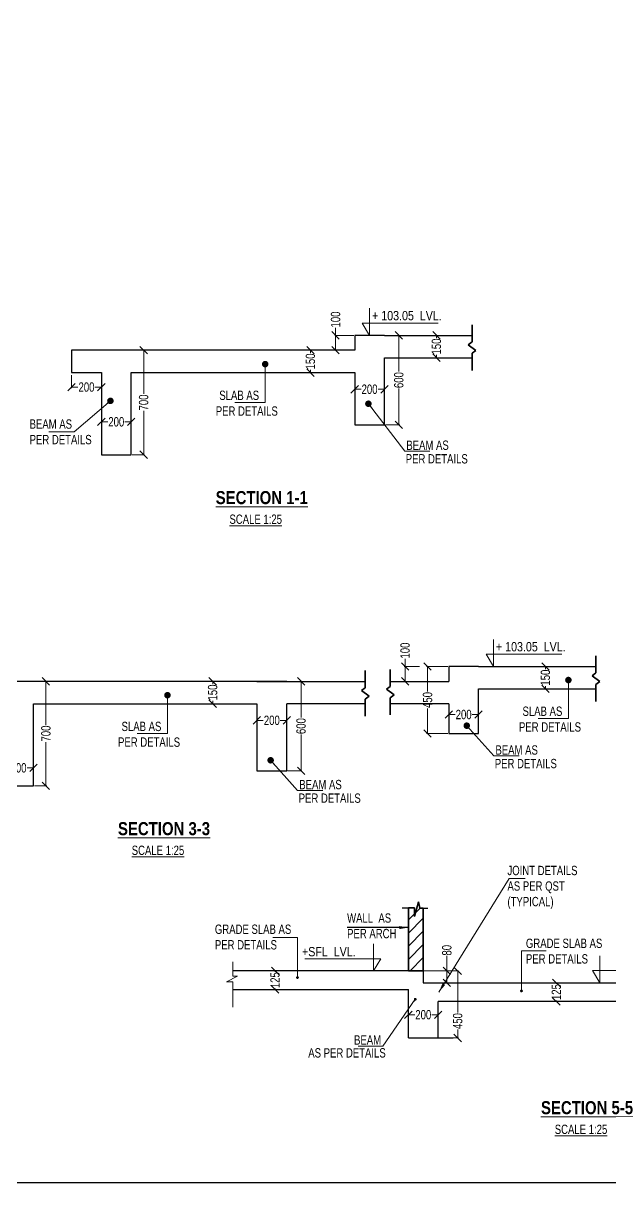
# Model space of a CAD drawing. Header units: millimetres. Extents: x 1798 to 243113, y 1193 to 150435.
# Drawn here: x 100966 to 104903, y 1193 to 8967 of the extents above; entities that cross this region are included whole.
import ezdxf

# ---------------------------------------------------------------- set-up
doc = ezdxf.new("R2010")
doc.units = ezdxf.units.MM
doc.linetypes.add('CONTINU', pattern=[0])
for name, color, linetype, lineweight in [('A-DETL-____-MEDM', 7, 'Continuous', 30), ('cut line', 8, 'Continuous', 20), ('LOW WALL', 6, 'Continuous', 20), ('S - COL', 5, 'Continuous', 13), ('S - DIM', 8, 'Continuous', 13), ('S - SEC CUT', 5, 'Continuous', 13), ('S-BEAM', 7, 'Continuous', 9), ('SEC TEXT', 50, 'Continuous', 5)]:
    doc.layers.add(name, color=color, linetype=linetype, lineweight=lineweight)
for name, color, linetype in [('A-WALL-PATT', 7, 'Continuous'), ('beam', 4, 'Continuous'), ('BEAM-1', 7, 'CONTINU'), ('TEXT', 7, 'Continuous')]:
    doc.layers.add(name, color=color, linetype=linetype)
doc.styles.add('GFC', font='ARIALN.TTF')
doc.styles.add('sd', font='ARIALNB.TTF')
doc.styles.add('SED', font='ARIALN.TTF', dxfattribs={"height": 250})
doc.styles.add('SOBHA', font='swisscl.ttf')
doc.styles.add('sobha.sed', font='swisscl.ttf')
doc.dimstyles.new('GFC- 50', dxfattribs={"dimscale": 100, "dimtxt": 1, "dimasz": 0.6, "dimexe": 0.2, "dimexo": 0, "dimgap": 0.1, "dimtad": 1, "dimdec": 0, "dimzin": 1, "dimdsep": 46, "dimtxsty": 'GFC', "dimblk": 'OBLIQUE', "dimcen": 0, "dimclrd": 8, "dimclre": 8, "dimclrt": 6, "dimazin": 2, "dimtfac": 1, "dimtdec": 0, "dimtmove": 1, "dimatfit": 3, "dimfxl": 1, "dimtolj": 1, "dimlwd": -1, "dimlwe": 9, "dimarcsym": 0})
doc.dimstyles.new('S--25', dxfattribs={"dimscale": 25, "dimtxt": 2.5, "dimasz": 2, "dimexe": 0.25, "dimexo": 0.25, "dimgap": 0.1, "dimtad": 0, "dimdec": 0, "dimrnd": 0.0005, "dimzin": 0, "dimdsep": 46, "dimtxsty": 'SOBHA', "dimblk": 'OBLIQUE', "dimcen": 0.09, "dimclrd": 8, "dimclre": 8, "dimclrt": 6, "dimadec": 0, "dimazin": 0, "dimtfac": 1, "dimtdec": 0, "dimtofl": 0, "dimtmove": 0, "dimatfit": 3, "dimfxl": 0.18, "dimtolj": 1, "dimtzin": 0, "dimlwd": -1, "dimlwe": -1, "dimarcsym": 0})
doc.dimstyles.new('S-25', dxfattribs={"dimscale": 25, "dimtxt": 2.5, "dimasz": 2.5, "dimexe": 0.25, "dimexo": 0.25, "dimgap": 0.1, "dimtad": 0, "dimdec": 0, "dimrnd": 0.0005, "dimzin": 0, "dimdsep": 46, "dimtxsty": 'SOBHA', "dimblk": 'OBLIQUE', "dimcen": 0.09, "dimclrd": 8, "dimclre": 8, "dimclrt": 6, "dimadec": 0, "dimazin": 0, "dimtfac": 1, "dimtdec": 0, "dimtofl": 0, "dimtmove": 0, "dimatfit": 3, "dimfxl": 0.18, "dimtolj": 1, "dimtzin": 0, "dimlwd": -1, "dimlwe": -1, "dimarcsym": 0})
doc.dimstyles.new('S-50', dxfattribs={"dimscale": 25, "dimtxt": 4, "dimasz": 3, "dimexe": 1.5, "dimexo": 1.5, "dimgap": 1, "dimtad": 0, "dimdec": 0, "dimzin": 0, "dimdsep": 46, "dimtxsty": 'SOBHA', "dimblk": 'ARCHTICK', "dimcen": 0.09, "dimdle": 1.5, "dimclrd": 8, "dimclre": 8, "dimclrt": 6, "dimadec": 0, "dimazin": 0, "dimtfac": 1, "dimtdec": 0, "dimtofl": 0, "dimtmove": 0, "dimatfit": 3, "dimfxl": 0.18, "dimtolj": 1, "dimtzin": 0, "dimlwd": -1, "dimlwe": -1, "dimarcsym": 0})

# ---------------------------------------------------------------- blocks, each defined once
blk = doc.blocks.new('_OBLIQUE')
at = {"color": 0, "linetype": 'ByBlock'}
blk.add_line((-0.5, -0.5), (0.5, 0.5), dxfattribs=at)
blk = doc.blocks.new('*D538')
at = {"layer": 'S - COL', "color": 8, "transparency": 16777216}
for p, q in [((101290.8, 6608.3), (101290.8, 6521.3)), ((101490.8, 6541.5), (101490.8, 6521.3)), ((101290.8, 6527.6), (101333.7, 6527.6)), ((101490.8, 6527.6), (101447.8, 6527.6))]:
    blk.add_line(p, q, dxfattribs=at)
at = {"layer": 'S - COL', "color": 8, "transparency": 16777216, "xscale": 50, "yscale": 50, "zscale": 50, "rotation": 180}
blk.add_blockref('_OBLIQUE', (101290.8, 6527.6), dxfattribs=at)
at = {"layer": 'S - COL', "color": 8, "transparency": 16777216, "xscale": 50, "yscale": 50, "zscale": 50}
blk.add_blockref('_OBLIQUE', (101490.8, 6527.6), dxfattribs=at)
at = {"layer": 'S - COL', "color": 6, "transparency": 16777216, "insert": (101390.8, 6527.6), "char_height": 62.5, "attachment_point": 5, "style": 'SOBHA'}
blk.add_mtext('\\A1;200', dxfattribs=at)
blk = doc.blocks.new('*D539')
at = {"layer": 'S - COL', "color": 8, "transparency": 16777216}
for p, q in [((101490.8, 6294.6), (101533.7, 6294.6)), ((101690.8, 6294.6), (101647.8, 6294.6))]:
    blk.add_line(p, q, dxfattribs=at)
at = {"layer": 'S - COL', "color": 8, "transparency": 16777216, "xscale": 50, "yscale": 50, "zscale": 50, "rotation": 180}
blk.add_blockref('_OBLIQUE', (101490.8, 6294.6), dxfattribs=at)
at = {"layer": 'S - COL', "color": 8, "transparency": 16777216, "xscale": 50, "yscale": 50, "zscale": 50}
blk.add_blockref('_OBLIQUE', (101690.8, 6294.6), dxfattribs=at)
at = {"layer": 'S - COL', "color": 6, "transparency": 16777216, "insert": (101590.8, 6294.6), "char_height": 62.5, "attachment_point": 5, "style": 'SOBHA'}
blk.add_mtext('\\A1;200', dxfattribs=at)
blk = doc.blocks.new('*D540')
at = {"layer": 'S - COL', "color": 8, "transparency": 16777216}
for p, q in [((101745.2, 6774.6), (101781, 6774.6)), ((101774.7, 6774.6), (101774.7, 6481.5)), ((101774.7, 6074.6), (101774.7, 6367.7)), ((101697, 6074.6), (101781, 6074.6))]:
    blk.add_line(p, q, dxfattribs=at)
at = {"layer": 'S - COL', "color": 8, "transparency": 16777216, "xscale": 50, "yscale": 50, "zscale": 50}
for p, rotation in [((101774.7, 6774.6), 90), ((101774.7, 6074.6), 270)]:
    blk.add_blockref('_OBLIQUE', p, dxfattribs=dict(at, rotation=rotation))
at = {"layer": 'S - COL', "color": 6, "transparency": 16777216, "insert": (101774.7, 6424.6), "char_height": 62.5, "attachment_point": 5, "rotation": 90, "style": 'SOBHA'}
blk.add_mtext('\\A1;700', dxfattribs=at)
blk = doc.blocks.new('*D541')
at = {"layer": 'S - COL', "color": 8, "transparency": 16777216}
for p, q in [((103190.8, 6493.8), (103190.8, 6519.2)), ((103190.8, 6513), (103233.7, 6513)), ((103390.8, 6513), (103347.8, 6513)), ((103390.8, 6493.8), (103390.8, 6519.2))]:
    blk.add_line(p, q, dxfattribs=at)
at = {"layer": 'S - COL', "color": 8, "transparency": 16777216, "xscale": 50, "yscale": 50, "zscale": 50, "rotation": 180}
blk.add_blockref('_OBLIQUE', (103190.8, 6513), dxfattribs=at)
at = {"layer": 'S - COL', "color": 8, "transparency": 16777216, "xscale": 50, "yscale": 50, "zscale": 50}
blk.add_blockref('_OBLIQUE', (103390.8, 6513), dxfattribs=at)
at = {"layer": 'S - COL', "color": 6, "transparency": 16777216, "insert": (103290.8, 6513), "char_height": 62.5, "attachment_point": 5, "style": 'SOBHA'}
blk.add_mtext('\\A1;200', dxfattribs=at)
blk = doc.blocks.new('*D542')
at = {"layer": 'S - COL', "color": 8, "transparency": 16777216}
for p, q in [((103397, 6874.6), (103493.2, 6874.6)), ((103487, 6874.6), (103487, 6631.8)), ((103487, 6274.6), (103487, 6517.4)), ((103397, 6274.6), (103493.2, 6274.6))]:
    blk.add_line(p, q, dxfattribs=at)
at = {"layer": 'S - COL', "color": 8, "transparency": 16777216, "xscale": 50, "yscale": 50, "zscale": 50}
for p, rotation in [((103487, 6874.6), 90), ((103487, 6274.6), 270)]:
    blk.add_blockref('_OBLIQUE', p, dxfattribs=dict(at, rotation=rotation))
at = {"layer": 'S - COL', "color": 6, "transparency": 16777216, "insert": (103487, 6574.6), "char_height": 62.5, "attachment_point": 5, "rotation": 90, "style": 'SOBHA'}
blk.add_mtext('\\A1;600', dxfattribs=at)
blk = doc.blocks.new('*D543')
at = {"layer": 'S - COL', "color": 8, "transparency": 16777216}
for p, q in [((102909.8, 6774.6), (102887.6, 6774.6)), ((102893.9, 6774.6), (102893.9, 6755.9)), ((102909.8, 6624.6), (102887.6, 6624.6)), ((102893.9, 6624.6), (102893.9, 6643.2))]:
    blk.add_line(p, q, dxfattribs=at)
at = {"layer": 'S - COL', "color": 8, "transparency": 16777216, "xscale": 50, "yscale": 50, "zscale": 50}
for p, rotation in [((102893.9, 6774.6), 90), ((102893.9, 6624.6), 270)]:
    blk.add_blockref('_OBLIQUE', p, dxfattribs=dict(at, rotation=rotation))
at = {"layer": 'S - COL', "color": 6, "transparency": 16777216, "insert": (102893.9, 6699.6), "char_height": 62.5, "attachment_point": 5, "rotation": 90, "style": 'SOBHA'}
blk.add_mtext('\\A1;150', dxfattribs=at)
blk = doc.blocks.new('*D669')
at = {"layer": 'S - COL', "color": 8, "transparency": 16777216}
for p, q in [((103690.9, 6874.6), (103745.7, 6874.6)), ((103739.4, 6874.6), (103739.4, 6855.9)), ((103690.9, 6724.6), (103745.7, 6724.6)), ((103739.4, 6724.6), (103739.4, 6743.2))]:
    blk.add_line(p, q, dxfattribs=at)
at = {"layer": 'S - COL', "color": 8, "transparency": 16777216, "xscale": 50, "yscale": 50, "zscale": 50}
for p, rotation in [((103739.4, 6874.6), 90), ((103739.4, 6724.6), 270)]:
    blk.add_blockref('_OBLIQUE', p, dxfattribs=dict(at, rotation=rotation))
at = {"layer": 'S - COL', "color": 6, "transparency": 16777216, "insert": (103739.4, 6799.6), "char_height": 62.5, "attachment_point": 5, "rotation": 90, "style": 'SOBHA'}
blk.add_mtext('\\A1;150', dxfattribs=at)
blk = doc.blocks.new('*D670')
at = {"layer": 'S - COL', "color": 8, "transparency": 16777216}
for p, q in [((103062.8, 6874.6), (103062.8, 6924.6)), ((103184.5, 6874.6), (103056.6, 6874.6)), ((103062.8, 6774.6), (103062.8, 6874.6)), ((103184.5, 6774.6), (103056.6, 6774.6))]:
    blk.add_line(p, q, dxfattribs=at)
at = {"layer": 'S - COL', "color": 8, "transparency": 16777216, "xscale": 50, "yscale": 50, "zscale": 50}
for p, rotation in [((103062.8, 6874.6), 90), ((103062.8, 6774.6), 270)]:
    blk.add_blockref('_OBLIQUE', p, dxfattribs=dict(at, rotation=rotation))
at = {"layer": 'S - COL', "color": 6, "transparency": 16777216, "insert": (103062.8, 6980.9), "char_height": 62.5, "attachment_point": 5, "rotation": 90, "style": 'SOBHA'}
blk.add_mtext('\\A1;100', dxfattribs=at)
blk = doc.blocks.new('*D553')
at = {"layer": 'S - COL', "color": 8, "transparency": 16777216}
for p, q in [((100834.8, 3975), (100877.7, 3975)), ((101034.8, 3975), (100991.8, 3975))]:
    blk.add_line(p, q, dxfattribs=at)
at = {"layer": 'S - COL', "color": 8, "transparency": 16777216, "xscale": 50, "yscale": 50, "zscale": 50, "rotation": 180}
blk.add_blockref('_OBLIQUE', (100834.8, 3975), dxfattribs=at)
at = {"layer": 'S - COL', "color": 8, "transparency": 16777216, "xscale": 50, "yscale": 50, "zscale": 50}
blk.add_blockref('_OBLIQUE', (101034.8, 3975), dxfattribs=at)
at = {"layer": 'S - COL', "color": 6, "transparency": 16777216, "insert": (100934.8, 3975), "char_height": 62.5, "attachment_point": 5, "style": 'SOBHA'}
blk.add_mtext('\\A1;200', dxfattribs=at)
blk = doc.blocks.new('*D554')
at = {"layer": 'S - COL', "color": 8, "transparency": 16777216}
for p, q in [((101089.2, 4554.9), (101125, 4554.9)), ((101118.7, 4554.9), (101118.7, 4261.8)), ((101118.7, 3854.9), (101118.7, 4148)), ((101041, 3854.9), (101125, 3854.9))]:
    blk.add_line(p, q, dxfattribs=at)
at = {"layer": 'S - COL', "color": 8, "transparency": 16777216, "xscale": 50, "yscale": 50, "zscale": 50}
for p, rotation in [((101118.7, 4554.9), 90), ((101118.7, 3854.9), 270)]:
    blk.add_blockref('_OBLIQUE', p, dxfattribs=dict(at, rotation=rotation))
at = {"layer": 'S - COL', "color": 6, "transparency": 16777216, "insert": (101118.7, 4204.9), "char_height": 62.5, "attachment_point": 5, "rotation": 90, "style": 'SOBHA'}
blk.add_mtext('\\A1;700', dxfattribs=at)
blk = doc.blocks.new('*D555')
at = {"layer": 'S - COL', "color": 8, "transparency": 16777216}
for p, q in [((102534.8, 4274.1), (102534.8, 4299.6)), ((102534.8, 4293.3), (102577.7, 4293.3)), ((102734.8, 4293.3), (102691.8, 4293.3)), ((102734.8, 4274.1), (102734.8, 4299.6))]:
    blk.add_line(p, q, dxfattribs=at)
at = {"layer": 'S - COL', "color": 8, "transparency": 16777216, "xscale": 50, "yscale": 50, "zscale": 50, "rotation": 180}
blk.add_blockref('_OBLIQUE', (102534.8, 4293.3), dxfattribs=at)
at = {"layer": 'S - COL', "color": 8, "transparency": 16777216, "xscale": 50, "yscale": 50, "zscale": 50}
blk.add_blockref('_OBLIQUE', (102734.8, 4293.3), dxfattribs=at)
at = {"layer": 'S - COL', "color": 6, "transparency": 16777216, "insert": (102634.8, 4293.3), "char_height": 62.5, "attachment_point": 5, "style": 'SOBHA'}
blk.add_mtext('\\A1;200', dxfattribs=at)
blk = doc.blocks.new('*D556')
at = {"layer": 'S - COL', "color": 8, "transparency": 16777216}
for p, q in [((102637.1, 4554.9), (102837.2, 4554.9)), ((102831, 4554.9), (102831, 4312.1)), ((102831, 3954.9), (102831, 4197.7)), ((102741, 3954.9), (102837.2, 3954.9))]:
    blk.add_line(p, q, dxfattribs=at)
at = {"layer": 'S - COL', "color": 8, "transparency": 16777216, "xscale": 50, "yscale": 50, "zscale": 50}
for p, rotation in [((102831, 4554.9), 90), ((102831, 3954.9), 270)]:
    blk.add_blockref('_OBLIQUE', p, dxfattribs=dict(at, rotation=rotation))
at = {"layer": 'S - COL', "color": 6, "transparency": 16777216, "insert": (102831, 4254.9), "char_height": 62.5, "attachment_point": 5, "rotation": 90, "style": 'SOBHA'}
blk.add_mtext('\\A1;600', dxfattribs=at)
blk = doc.blocks.new('*D557')
at = {"layer": 'S - COL', "color": 8, "transparency": 16777216}
for p, q in [((102253.7, 4554.9), (102231.6, 4554.9)), ((102237.9, 4554.9), (102237.9, 4536.3)), ((102253.7, 4404.9), (102231.6, 4404.9)), ((102237.9, 4404.9), (102237.9, 4423.5))]:
    blk.add_line(p, q, dxfattribs=at)
at = {"layer": 'S - COL', "color": 8, "transparency": 16777216, "xscale": 50, "yscale": 50, "zscale": 50}
for p, rotation in [((102237.9, 4554.9), 90), ((102237.9, 4404.9), 270)]:
    blk.add_blockref('_OBLIQUE', p, dxfattribs=dict(at, rotation=rotation))
at = {"layer": 'S - COL', "color": 6, "transparency": 16777216, "insert": (102237.9, 4479.9), "char_height": 62.5, "attachment_point": 5, "rotation": 90, "style": 'SOBHA'}
blk.add_mtext('\\A1;150', dxfattribs=at)
blk = doc.blocks.new('*D671')
at = {"layer": 'S - COL', "color": 8, "transparency": 16777216}
for p, q in [((104422.3, 4654.9), (104477.1, 4654.9)), ((104470.9, 4654.9), (104470.9, 4636.3)), ((104470.9, 4504.9), (104470.9, 4523.5)), ((104422.3, 4504.9), (104477.1, 4504.9))]:
    blk.add_line(p, q, dxfattribs=at)
at = {"layer": 'S - COL', "color": 8, "transparency": 16777216, "xscale": 50, "yscale": 50, "zscale": 50}
for p, rotation in [((104470.9, 4654.9), 90), ((104470.9, 4504.9), 270)]:
    blk.add_blockref('_OBLIQUE', p, dxfattribs=dict(at, rotation=rotation))
at = {"layer": 'S - COL', "color": 6, "transparency": 16777216, "insert": (104470.9, 4579.9), "char_height": 62.5, "attachment_point": 5, "rotation": 90, "style": 'SOBHA'}
blk.add_mtext('\\A1;150', dxfattribs=at)
blk = doc.blocks.new('*D558')
at = {"layer": 'S - COL', "color": 8, "transparency": 16777216}
for p, q in [((103529.2, 4654.9), (103529.2, 4704.9)), ((103625.9, 4654.9), (103523, 4654.9)), ((103529.2, 4554.9), (103529.2, 4654.9)), ((103625.9, 4554.9), (103523, 4554.9))]:
    blk.add_line(p, q, dxfattribs=at)
at = {"layer": 'S - COL', "color": 8, "transparency": 16777216, "xscale": 50, "yscale": 50, "zscale": 50}
for p, rotation in [((103529.2, 4654.9), 90), ((103529.2, 4554.9), 270)]:
    blk.add_blockref('_OBLIQUE', p, dxfattribs=dict(at, rotation=rotation))
at = {"layer": 'S - COL', "color": 6, "transparency": 16777216, "insert": (103529.2, 4761.3), "char_height": 62.5, "attachment_point": 5, "rotation": 90, "style": 'SOBHA'}
blk.add_mtext('\\A1;100', dxfattribs=at)
blk = doc.blocks.new('_ArchTick')
at = {"color": 0, "linetype": 'ByBlock', "const_width": 0.15}
blk.add_lwpolyline([(-0.5, -0.5), (0.5, 0.5)], dxfattribs=at)
blk = doc.blocks.new('*D559')
at = {"layer": 'S - COL', "color": 8, "transparency": 16777216}
for p, q in [((104540.3, 2534), (104550.8, 2534)), ((104544.5, 2534), (104544.5, 2527.8)), ((104544.5, 2409), (104544.5, 2415.2)), ((104550.8, 2409), (104550.8, 2409))]:
    blk.add_line(p, q, dxfattribs=at)
at = {"layer": 'S - COL', "color": 8, "transparency": 16777216, "xscale": 50, "yscale": 50, "zscale": 50}
for p, rotation in [((104544.5, 2534), 90), ((104544.5, 2409), 270)]:
    blk.add_blockref('_OBLIQUE', p, dxfattribs=dict(at, rotation=rotation))
at = {"layer": 'S - COL', "color": 6, "transparency": 16777216, "insert": (104544.5, 2471.5), "char_height": 62.5, "attachment_point": 5, "rotation": 90, "style": 'SOBHA'}
blk.add_mtext('\\A1;125', dxfattribs=at)
blk = doc.blocks.new('*D560')
at = {"layer": 'S - COL', "color": 8, "transparency": 16777216}
for p, q in [((103551.2, 2263.1), (103551.2, 2325.9)), ((103551.2, 2319.7), (103594.2, 2319.7)), ((103751.2, 2319.7), (103708.3, 2319.7)), ((103751.2, 2263.1), (103751.2, 2325.9))]:
    blk.add_line(p, q, dxfattribs=at)
at = {"layer": 'S - COL', "color": 8, "transparency": 16777216, "xscale": 50, "yscale": 50, "zscale": 50, "rotation": 180}
blk.add_blockref('_OBLIQUE', (103551.2, 2319.7), dxfattribs=at)
at = {"layer": 'S - COL', "color": 8, "transparency": 16777216, "xscale": 50, "yscale": 50, "zscale": 50}
blk.add_blockref('_OBLIQUE', (103751.2, 2319.7), dxfattribs=at)
at = {"layer": 'S - COL', "color": 6, "transparency": 16777216, "insert": (103651.2, 2319.7), "char_height": 62.5, "attachment_point": 5, "style": 'SOBHA'}
blk.add_mtext('\\A1;200', dxfattribs=at)
blk = doc.blocks.new('*D561')
at = {"layer": 'S - COL', "color": 8, "transparency": 16777216}
for p, q in [((103815.6, 2614), (103888.7, 2614)), ((103882.4, 2614), (103882.4, 2334.7)), ((103882.4, 2164), (103882.4, 2219.7)), ((103773.1, 2164), (103888.7, 2164))]:
    blk.add_line(p, q, dxfattribs=at)
at = {"layer": 'S - COL', "color": 8, "transparency": 16777216, "xscale": 50, "yscale": 50, "zscale": 50}
for p, rotation in [((103882.4, 2614), 90), ((103882.4, 2164), 270)]:
    blk.add_blockref('_OBLIQUE', p, dxfattribs=dict(at, rotation=rotation))
at = {"layer": 'S - COL', "color": 6, "transparency": 16777216, "insert": (103882.4, 2277.2), "char_height": 62.5, "attachment_point": 5, "rotation": 90, "style": 'SOBHA'}
blk.add_mtext('\\A1;450', dxfattribs=at)
blk = doc.blocks.new('*D562')
at = {"layer": 'S - COL', "color": 8, "transparency": 16777216}
for p, q in [((102662.2, 2614), (102650.4, 2614)), ((102656.7, 2614), (102656.7, 2607.8)), ((102660.9, 2488.9), (102650.4, 2488.9)), ((102656.7, 2488.9), (102656.7, 2495.2))]:
    blk.add_line(p, q, dxfattribs=at)
at = {"layer": 'S - COL', "color": 8, "transparency": 16777216, "xscale": 50, "yscale": 50, "zscale": 50}
for p, rotation in [((102656.7, 2614), 90), ((102656.7, 2488.9), 270)]:
    blk.add_blockref('_OBLIQUE', p, dxfattribs=dict(at, rotation=rotation))
at = {"layer": 'S - COL', "color": 6, "transparency": 16777216, "insert": (102656.7, 2551.5), "char_height": 62.5, "attachment_point": 5, "rotation": 90, "style": 'SOBHA'}
blk.add_mtext('\\A1;125', dxfattribs=at)
blk = doc.blocks.new('*D563')
at = {"layer": 'S - COL', "color": 8, "transparency": 16777216}
for p, q in [((103809.4, 2614), (103809.4, 2714.6)), ((103657.5, 2614), (103815.6, 2614)), ((103809.4, 2534), (103809.4, 2614)), ((103757.5, 2534), (103815.6, 2534))]:
    blk.add_line(p, q, dxfattribs=at)
at = {"layer": 'S - COL', "color": 8, "transparency": 16777216, "xscale": 50, "yscale": 50, "zscale": 50}
for p, rotation in [((103809.4, 2614), 90), ((103809.4, 2534), 270)]:
    blk.add_blockref('_OBLIQUE', p, dxfattribs=dict(at, rotation=rotation))
at = {"layer": 'S - COL', "color": 6, "transparency": 16777216, "insert": (103809.4, 2752.2), "char_height": 62.5, "attachment_point": 5, "rotation": 90, "style": 'SOBHA'}
blk.add_mtext('\\A1;80', dxfattribs=at)
blk = doc.blocks.new('*D528')
at = {"layer": 'S - COL', "color": 8, "transparency": 16777216}
for p, q in [((103822.2, 4330.2), (103822.2, 4338.3)), ((103822.2, 4332.1), (103865.1, 4332.1)), ((104022.2, 4332.1), (103979.3, 4332.1)), ((104022.2, 4330.2), (104022.2, 4338.3))]:
    blk.add_line(p, q, dxfattribs=at)
at = {"layer": 'S - COL', "color": 8, "transparency": 16777216, "xscale": 50, "yscale": 50, "zscale": 50, "rotation": 180}
blk.add_blockref('_OBLIQUE', (103822.2, 4332.1), dxfattribs=at)
at = {"layer": 'S - COL', "color": 8, "transparency": 16777216, "xscale": 50, "yscale": 50, "zscale": 50}
blk.add_blockref('_OBLIQUE', (104022.2, 4332.1), dxfattribs=at)
at = {"layer": 'S - COL', "color": 6, "transparency": 16777216, "insert": (103922.2, 4332.1), "char_height": 62.5, "attachment_point": 5, "style": 'SOBHA'}
blk.add_mtext('\\A1;200', dxfattribs=at)
blk = doc.blocks.new('*D662')
at = {"layer": 'S - COL', "color": 8, "transparency": 16777216}
for p, q in [((103816, 4654.9), (103674, 4654.9)), ((103680.2, 4654.9), (103680.2, 4487.4)), ((103680.2, 4204.9), (103680.2, 4372.4)), ((103816, 4204.9), (103674, 4204.9))]:
    blk.add_line(p, q, dxfattribs=at)
at = {"layer": 'S - COL', "color": 8, "transparency": 16777216, "xscale": 50, "yscale": 50, "zscale": 50}
for p, rotation in [((103680.2, 4654.9), 90), ((103680.2, 4204.9), 270)]:
    blk.add_blockref('_OBLIQUE', p, dxfattribs=dict(at, rotation=rotation))
at = {"layer": 'S - COL', "color": 6, "transparency": 16777216, "insert": (103680.2, 4429.9), "char_height": 62.5, "attachment_point": 5, "rotation": 90, "style": 'SOBHA'}
blk.add_mtext('\\A1;450', dxfattribs=at)

msp = doc.modelspace()

# ---------------------------------------------------------------- hatches: boundary and pattern name
at = {"layer": 'A-WALL-PATT'}
h = msp.add_hatch(dxfattribs=at)
h.set_pattern_fill('ANSI31', color=8, scale=500)
h.set_pattern_definition([(45, (81968.32, 36350.6), (-44.19417, 44.19417), [])])
h.paths.add_polyline_path([(103551.2, 2614), (103651.2, 2614), (103651.2, 3034), (103627.1, 3034), (103619.1, 3076.2), (103592.1, 2978.1), (103592.1, 3037.5), (103551.2, 3037.5)])

# ---------------------------------------------------------------- linework, layer by layer
at = {"layer": 'A-DETL-____-MEDM', "color": 8, "lineweight": 35}
for p, q in [((103978.5, 6944.8), (103978.5, 6830.5)), ((103978.5, 6830.5), (103953.1, 6811.5)), ((103953.1, 6811.5), (104003.9, 6773.4)), ((104003.9, 6773.4), (103978.5, 6754.3)), ((103978.5, 6754.3), (103978.5, 6640)), ((104809.9, 4725.2, 45725.9), (104809.9, 4610.9, 45725.9)), ((103262.3, 4626.6, 45725.9), (103262.3, 4512.3, 45725.9)), ((103430.1, 4635.1, 45725.9), (103430.1, 4520.8, 45725.9)), ((104809.9, 4610.9, 45725.9), (104784.5, 4591.8, 45725.9)), ((104784.5, 4591.8, 45725.9), (104835.3, 4553.7, 45725.9)), ((103262.3, 4512.3, 45725.9), (103236.9, 4493.2, 45725.9)), ((103430.1, 4520.8, 45725.9), (103404.7, 4501.7, 45725.9)), ((104835.3, 4553.7, 45725.9), (104809.9, 4534.7, 45725.9)), ((104809.9, 4534.7, 45725.9), (104809.9, 4420.4, 45725.9)), ((103236.9, 4493.2, 45725.9), (103287.7, 4455.1, 45725.9)), ((103287.7, 4455.1, 45725.9), (103262.3, 4436.1, 45725.9)), ((103262.3, 4436.1, 45725.9), (103262.3, 4321.8, 45725.9)), ((103404.7, 4501.7, 45725.9), (103455.5, 4463.6, 45725.9)), ((103455.5, 4463.6, 45725.9), (103430.1, 4444.6, 45725.9)), ((103430.1, 4444.6, 45725.9), (103430.1, 4330.3, 45725.9))]:
    msp.add_line(p, q, dxfattribs=at)
at = {"layer": 'beam', "color": 8}
for p, q in [((103509.3, 3037.5, -393201.8), (103592.1, 3037.5, -393201.8)), ((103551.2, 2614, -121287.9), (103551.2, 3037.5, -121287.9)), ((103592.1, 2978.1, -393201.8), (103619.1, 3076.2, -393201.8)), ((103592.1, 3037.5, -393201.8), (103592.1, 2978.1, -393201.8)), ((103619.1, 3076.2, -393201.8), (103627.1, 3034, -393201.8)), ((103627.1, 3034, -393201.8), (103682.4, 3034, -393201.8)), ((103651.2, 3034, -154162.7), (103651.2, 2614, -121287.9))]:
    msp.add_line(p, q, dxfattribs=at)
at = {"layer": 'beam', "color": 4}
msp.add_lwpolyline([(201385.5, 1192.9), (1797.5, 1192.9), (1797.5, 42147.9), (201385.5, 42147.9)], close=True, dxfattribs=at)
at = {"layer": 'beam', "color": 8, "elevation": -121287.9}
msp.add_lwpolyline([(103551.2, 2614), (103651.2, 2614), (103651.2, 3034), (103627.1, 3034), (103619.1, 3076.2), (103592.1, 2978.1), (103592.1, 3037.5), (103551.2, 3037.5), (103551.2, 2614)], dxfattribs=at)
at = {"layer": 'BEAM-1'}
for p, q in [((103390.8, 6874.6), (103978.5, 6874.6)), ((103390.8, 6724.6), (103978.5, 6724.6)), ((104022.2, 4654.9, 45725.9), (104809.9, 4654.9, 45725.9)), ((101034.8, 4554.9), (100634.8, 4554.9)), ((102734.8, 4554.9), (101034.8, 4554.9)), ((101034.8, 4554.9), (101034.8, 4554.9)), ((102534.8, 4554.9), (103262.3, 4554.9)), ((103430.1, 4554.9), (103822.2, 4554.9)), ((104022.2, 4504.9, 45725.9), (104809.9, 4504.9, 45725.9)), ((101034.8, 3854.9), (101034.8, 4404.9)), ((101034.8, 4404.9), (102534.8, 4404.9)), ((102534.8, 4404.9), (102534.8, 3954.9)), ((102734.8, 3954.9), (102734.8, 4404.9)), ((103262.3, 4404.9), (102734.8, 4404.9)), ((103822.2, 4404.9), (103430.1, 4404.9)), ((102534.8, 3954.9), (102734.8, 3954.9)), ((100834.8, 3854.9), (101034.8, 3854.9)), ((103651.2, 2614, -121287.9), (102373.7, 2614, -121287.9)), ((103551.2, 2614, -121287.9), (103651.2, 2614, -121287.9)), ((103651.2, 2614, -121287.9), (103651.2, 2534, -121287.9)), ((102372.4, 2488.9, -121287.9), (103551.2, 2488.9, -121287.9)), ((103551.2, 2164, -121287.9), (103551.2, 2488.9, -121287.9)), ((103651.2, 2534, -121287.9), (105451.2, 2534, -121287.9)), ((103751.2, 2164, -121287.9), (103751.2, 2409, -121287.9)), ((105451.2, 2409, -121287.9), (103751.2, 2409, -121287.9)), ((103551.2, 2164, -121287.9), (103851.2, 2164, -121287.9))]:
    msp.add_line(p, q, dxfattribs=at)
msp.add_lwpolyline([(103390.8, 6874.6), (103190.8, 6874.6), (103190.8, 6774.6), (101690.8, 6774.6), (101690.8, 6774.6), (101290.8, 6774.6), (101290.8, 6624.6), (101490.8, 6624.6), (101490.8, 6074.6), (101690.8, 6074.6), (101690.8, 6624.6), (103190.8, 6624.6), (103190.8, 6274.6), (103390.8, 6274.6), (103390.8, 6674.6), (103390.8, 6724.6)], dxfattribs=at)
at = {"layer": 'BEAM-1', "elevation": 45725.9}
for points in [[(104022.2, 4654.9), (103822.2, 4654.9), (103822.2, 4554.9)], [(103822.2, 4404.9), (103822.2, 4204.9), (104022.2, 4204.9), (104022.2, 4504.9)]]:
    msp.add_lwpolyline(points, dxfattribs=at)
at = {"layer": 'cut line', "linetype": 'Continuous', "ltscale": 2000}
for p, q in [((102372.4, 2577.9, -121287.9), (102373.7, 2675, -121287.9)), ((102331.7, 2541.3, -121287.9), (102404.6, 2577.9, -121287.9)), ((102404.6, 2577.9, -121287.9), (102372.4, 2577.9, -121287.9)), ((102372.4, 2541.3, -121287.9), (102331.7, 2541.3, -121287.9)), ((102372.4, 2370.9, -121287.9), (102372.4, 2541.3, -121287.9))]:
    msp.add_line(p, q, dxfattribs=at)
at = {"layer": 'S - SEC CUT', "color": 9}
msp.add_lwpolyline([(103290.8, 7055.8), (103290.8, 6874.6), (103241.7, 6955.8), (103750.8, 6955.8)], dxfattribs=at)
at = {"layer": 'S - SEC CUT', "color": 9, "elevation": 45725.9}
msp.add_lwpolyline([(104122.2, 4836.2), (104122.2, 4654.9), (104073.2, 4736.1), (104582.2, 4736.1)], dxfattribs=at)
at = {"layer": 'S - SEC CUT', "color": 8, "elevation": -121287.9}
for points in [[(103317.3, 2795.2), (103317.3, 2614), (103366.3, 2695.2), (102857.3, 2695.2)], [(104836.5, 2715.2), (104836.5, 2534), (104787.4, 2615.2), (105296.5, 2615.2)]]:
    msp.add_lwpolyline(points, dxfattribs=at)

# ---------------------------------------------------------------- texts
at = {"layer": 'LOW WALL', "color": 7, "char_height": 62.5, "style": 'sobha.sed'}
for s, insert, width, attachment_point in [('BEAM AS \\PPER DETAILS', (101009.2, 6311.1), 2170.491, 1), ('\\pxql;{\\LSCALE 1:25}', (104155.9, 5609.7, 259914.1), 1805.445, 9), ('\\pxql;{\\LSCALE 1:25}', (103148.2, 3390.1, 259914.1), 1453.68, 9), ('\\pxql;JOINT DETAILS\\PAS PER QST \\P(TYPICAL)', (104216.2, 3318.1, -121287.9), 2170.491, 1), ('\\pxql;WALL  AS\\PPER ARCH ', (105310.5, 2999.5, -121287.9), 2170.491, 3), ('\\pxql;GRADE SLAB AS\\PPER DETAILS', (102252.6, 2924.1, -121287.9), 2170.491, 1), ('\\pxql;GRADE SLAB AS\\PPER DETAILS', (104340.1, 2829.9, -121287.9), 2170.491, 1), ('\\pxql;{\\LSCALE 1:25}', (106339.1, 1519.4, -121287.9), 1805.445, 9)]:
    msp.add_mtext(s, dxfattribs=dict(at, insert=insert, width=width, attachment_point=attachment_point))
at = {"layer": 'S - SEC CUT', "color": 4, "char_height": 62.5, "attachment_point": 1, "style": 'SED'}
for s, insert, width in [('+ 103.05  LVL.', (103307.6, 7038), 499.107), ('+ 103.05  LVL.', (104139, 4818.3, 45725.9), 499.107), ('+SFL  LVL.', (102837.3, 2773.8, -121287.9), 607.676)]:
    msp.add_mtext(s, dxfattribs=dict(at, insert=insert, width=width))
at = {"layer": 'SEC TEXT', "color": 1, "linetype": 'ByBlock', "char_height": 87.5, "width": 1682.513, "attachment_point": 1, "rotation": 0.01072, "style": 'sd'}
for s, insert in [('{\\LSECTION 1-1}', (102258.1, 5830.6, 259914.1)), ('{\\LSECTION 3-3}', (101602.1, 3611, 259914.1)), ('{\\LSECTION 5-5}', (104441.3, 1740.3, -121287.9))]:
    msp.add_mtext(s, dxfattribs=dict(at, insert=insert))
at = {"layer": 'TEXT', "style": 'sobha.sed'}
for s, p in [(' SLAB AS', (102264.5, 6441.3, 133055.2)), ('PER DETAILS', (102258.6, 6335.9, 133055.2)), ('BEAM AS', (103537.5, 6106.7)), ('PER DETAILS', (103533.4, 6015.6)), (' SLAB AS', (104299.5, 4323.3)), (' SLAB AS', (101608.5, 4221.6, 133055.2)), ('PER DETAILS', (104293.5, 4217.9)), ('PER DETAILS', (101602.6, 4116.3, 133055.2)), ('BEAM AS', (104135.4, 4063.6)), ('PER DETAILS', (104131.2, 3972.5)), ('BEAM AS', (102819.1, 3831.7)), ('PER DETAILS', (102815, 3740.6)), ('BEAM', (103186.6, 2119.2, -121287.9)), ('AS PER DETAILS', (102879.4, 2032.9, -121287.9))]:
    msp.add_text(s, height=62.5, dxfattribs=at).set_placement(p)

# ---------------------------------------------------------------- dimensions: what is measured, and where the dimension line sits
at = {"layer": 'S - COL'}
for base, p1, p2, angle, picture, middle in [((103062.8, 6874.6), (103190.8, 6774.6), (103190.8, 6874.6), 90, '*D670', (103062.8, 6980.9)), ((103487, 6274.6), (103390.8, 6874.6), (103390.8, 6274.6), 90, '*D542', (103487, 6574.6)), ((103739.4, 6724.6), (103684.6, 6874.6), (103684.6, 6724.6), 90, '*D669', (103739.4, 6799.6)), ((101774.7, 6774.6), (101690.8, 6074.6), (101739, 6774.6), 90, '*D540', (101774.7, 6424.6)), ((102893.9, 6624.6), (102916, 6774.6), (102916, 6624.6), 90, '*D543', (102893.9, 6699.6)), ((103529.2, 4654.9, 45725.9), (103632.1, 4554.9, 45725.9), (103632.1, 4654.9, 45725.9), 90, '*D558', (103529.2, 4761.3, 45725.9)), ((103680.2, 4204.9), (103822.2, 4654.9, 45725.9), (103822.2, 4204.9, 45725.9), 90, '*D662', (103680.2, 4429.9)), ((104470.9, 4504.9, 45725.9), (104416.1, 4654.9, 45725.9), (104416.1, 4504.9, 45725.9), 90, '*D671', (104470.9, 4579.9, 45725.9)), ((101118.7, 4554.9), (101034.8, 3854.9), (101083, 4554.9), 90, '*D554', (101118.7, 4204.9)), ((102237.9, 4404.9), (102260, 4554.9), (102260, 4404.9), 90, '*D557', (102237.9, 4479.9)), ((102831, 3954.9), (102630.9, 4554.9), (102734.8, 3954.9), 90, '*D556', (102831, 4254.9)), ((102656.7, 2488.9, -121287.9), (102668.5, 2614, -121287.9), (102667.1, 2488.9, -121287.9), 90, '*D562', (102656.7, 2551.5, -121287.9)), ((104544.5, 2409, -121287.9), (104534, 2534, -121287.9), (104544.5, 2409, -121287.9), 90, '*D559', (104544.5, 2471.5, -121287.9)), ((103551.2, 2319.7, -121287.9), (103751.2, 2256.8, -121287.9), (103551.2, 2256.8, -121287.9), 180, '*D560', (103651.2, 2319.7, -121287.9))]:
    dim = msp.add_linear_dim(base=base, p1=p1, p2=p2, angle=angle, dimstyle='S--25', dxfattribs=at)
    dim.commit()
    dim.dimension.update_dxf_attribs({"geometry": picture, "text_midpoint": middle})
for base, p1, p2, picture, middle in [((101290.8, 6527.6), (101490.8, 6547.7), (101290.8, 6614.5), '*D538', (101390.8, 6527.6)), ((103190.8, 6513), (103390.8, 6487.5), (103190.8, 6487.5), '*D541', (103290.8, 6513)), ((101490.8, 6294.6), (101690.8, 6294.6), (101490.8, 6294.6), '*D539', (101590.8, 6294.6)), ((104022.2, 4332.1), (103822.2, 4323.9), (104022.2, 4323.9, 45725.9), '*D528', (103922.2, 4332.1)), ((102534.8, 4293.3), (102734.8, 4267.9), (102534.8, 4267.9), '*D555', (102634.8, 4293.3)), ((100834.8, 3975), (101034.8, 3975), (100834.8, 3975), '*D553', (100934.8, 3975))]:
    dim = msp.add_linear_dim(base=base, p1=p1, p2=p2, dimstyle='S--25', dxfattribs=at)
    dim.commit()
    dim.dimension.update_dxf_attribs({"geometry": picture, "text_midpoint": middle})
for base, p1, p2, picture, middle in [((103809.4, 2614, -393201.8), (103751.2, 2534, -121287.9), (103651.2, 2614, -121287.3), '*D563', (103809.4, 2752.2, -393201.8)), ((103882.4, 2164, -121287.9), (103809.4, 2614, -393201.8), (103766.8, 2164, -121287.9), '*D561', (103882.4, 2277.2, -121287.9))]:
    dim = msp.add_linear_dim(base=base, p1=p1, p2=p2, angle=90, dimstyle='S--25', dxfattribs=at)
    dim.commit()
    dim.dimension.update_dxf_attribs({"geometry": picture, "text_midpoint": middle, "dimtype": 160})

# ---------------------------------------------------------------- leaders
at = {"layer": 'beam', "color": 4}
msp.add_leader([(103551.2, 2904.3, -121287.9), (103140.5, 2904.3, -121287.9)], dimstyle='GFC- 50', override={"dimgap": 0.1, "dimtad": 0}, dxfattribs=at)
at = {"layer": 'S - DIM', "color": 1}
for points in [[(102807, 2569.1, -121287.9), (102807, 2837.3, -121287.9), (102641.8, 2837.3, -121287.9)], [(104310.3, 2479.2, -121287.9), (104310.3, 2747.4, -121287.9), (104475.5, 2747.4, -121287.9)], [(103597.8, 2423.4, -121287.9), (103380.9, 2108.5, -121287.9), (103214.9, 2108.5, -121287.9)]]:
    msp.add_leader(points, dimstyle='S-50', override={"dimasz": 0.75, "dimclrd": 8, "dimldrblk": 'Dot', "dimfxl": 0}, dxfattribs=at)
at = {"layer": 'S-BEAM'}
for points in [[(102590.3, 6681.7, 133055.2), (102590.3, 6424.8, 133055.2), (102386.8, 6424.8, 133055.2)], [(101551.5, 6435.2), (101307.8, 6228.5), (101138.1, 6228.5)], [(103282.8, 6416.1), (103526.6, 6098), (103696.3, 6098)], [(104625.2, 4563.7), (104625.2, 4306.8), (104421.8, 4306.8)], [(101934.2, 4462, 133055.2), (101934.2, 4205.1, 133055.2), (101730.8, 4205.1, 133055.2)], [(103943.1, 4257.7), (104124.5, 4055), (104294.2, 4055)], [(102626.8, 4025.8), (102808.2, 3823), (102977.9, 3823)]]:
    msp.add_leader(points, dimstyle='S-25', override={"dimasz": 1.75, "dimldrblk": 'Dot'}, dxfattribs=at)
msp.add_leader([(103756.2, 2471.5, -121287.9), (104227.8, 3232.5, -121287.9), (104336.2, 3232.5, -121287.9)], dimstyle='S-25', dxfattribs=at)

doc.saveas('drawing.dxf')
